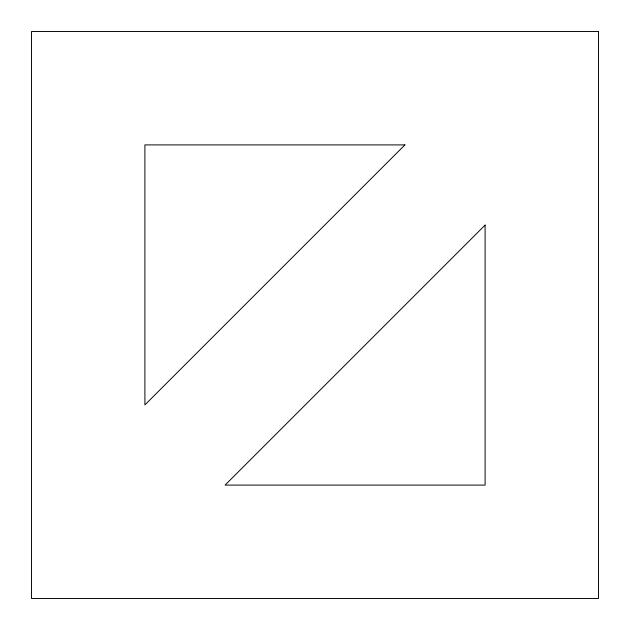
<?xml version="1.0" encoding="UTF-8"?>
<svg xmlns="http://www.w3.org/2000/svg" width="630" height="630" viewBox="0 0 630 630"><rect width="100%" height="100%" fill="white"/><g stroke="black" fill="none" stroke-linecap="round" stroke-linejoin="round"><path stroke-width="0.94" d="M404.917 144.9L144.9 404.917L144.9 144.9L404.917 144.9M485.1 225.083L225.083 485.1L485.1 485.1L485.1 225.083M598.5 31.5L31.5 31.5L31.5 598.5L598.5 598.5L598.5 31.5"/></g></svg>
